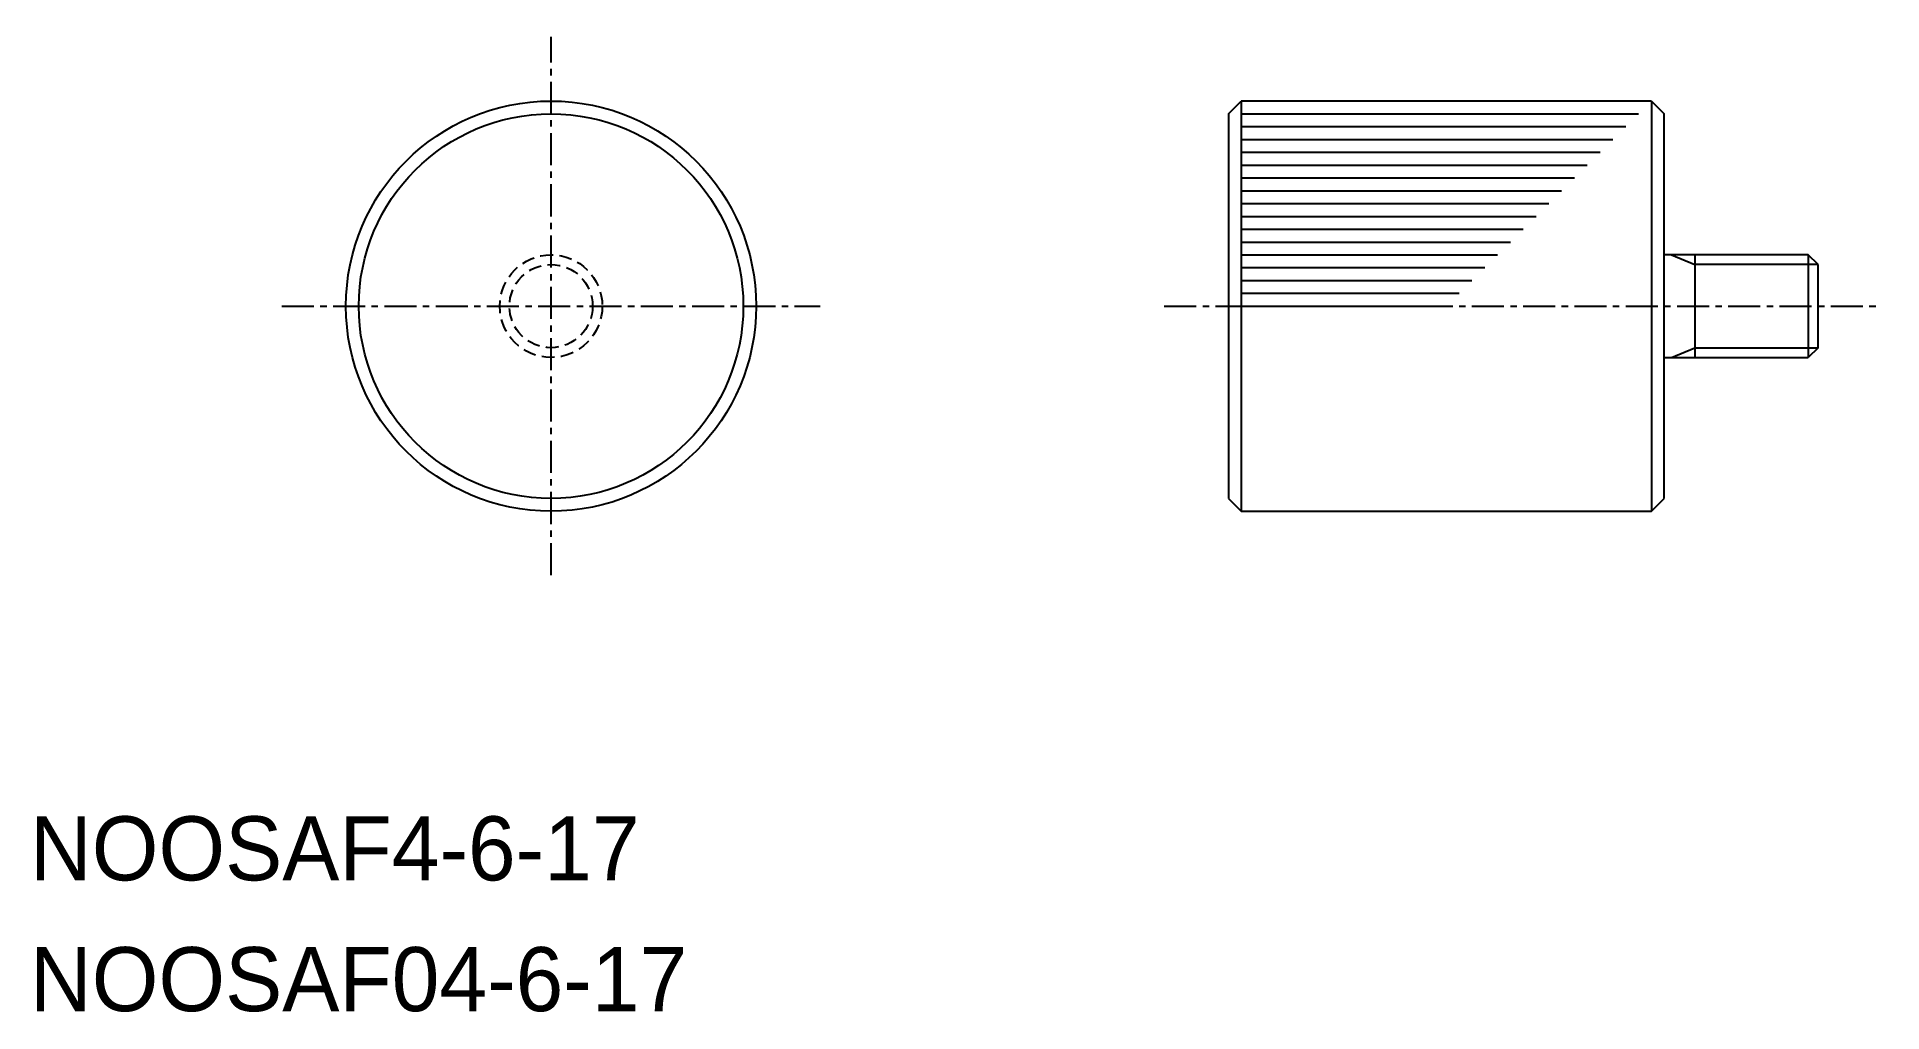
# Model space of a CAD drawing. Extents: x 0.3 to 72.2, y 0 to 38.
import ezdxf

# ---------------------------------------------------------------- set-up
doc = ezdxf.new("R2010")
doc.units = 0
doc.linetypes.add('CENTER', pattern=[2, 1.25, -0.25, 0.25, -0.25])
doc.linetypes.add('DASHED', pattern=[0.75, 0.5, -0.25])
doc.layers.get('0').update_dxf_attribs({"linetype": 'CONTINUOUS'})
doc.layers.add('CENTER', color=1, linetype='CENTER')

msp = doc.modelspace()

# ---------------------------------------------------------------- linework, layer by layer
at = {"color": 7, "linetype": 'CONTINUOUS'}
for p, q in [((46.75, 35), (47.25, 35.5)), ((47.25, 35.5), (47.25, 19.5)), ((63.25, 35.5), (47.25, 35.5)), ((63.25, 35.5), (63.25, 19.5)), ((63.25, 35.5), (63.75, 35)), ((46.75, 35), (46.75, 20)), ((47.25, 35), (62.75, 35)), ((63.75, 20), (63.75, 35)), ((47.25, 34.5), (62.25, 34.5)), ((47.25, 34), (61.75, 34)), ((47.25, 33.5), (61.25, 33.5)), ((47.25, 33), (60.75, 33)), ((47.25, 32.5), (60.25, 32.5)), ((47.25, 32), (59.75, 32)), ((47.25, 31.5), (59.25, 31.5)), ((47.25, 31), (58.75, 31)), ((47.25, 30.5), (58.25, 30.5)), ((47.25, 30), (57.75, 30)), ((47.25, 29.5), (57.25, 29.5)), ((47.25, 29), (56.75, 29)), ((69.371, 29.5), (63.75, 29.5)), ((64.95, 29.5), (64.95, 25.5)), ((69.75, 29.121), (69.371, 29.5)), ((69.371, 29.5), (69.371, 25.5)), ((69.75, 25.879), (69.75, 29.121)), ((47.25, 28.5), (56.25, 28.5)), ((47.25, 28), (55.75, 28)), ((47.25, 27.5), (55.25, 27.5)), ((63.75, 25.5), (69.371, 25.5)), ((69.75, 25.879), (69.371, 25.5)), ((46.75, 20), (47.25, 19.5)), ((47.25, 19.5), (63.25, 19.5)), ((63.25, 19.5), (63.75, 20))]:
    msp.add_line(p, q, dxfattribs=at)
at = {"color": 3, "linetype": 'CONTINUOUS'}
for p, q in [((64.041, 29.5), (64.95, 29.121)), ((69.75, 29.121), (64.95, 29.121)), ((64.041, 25.5), (64.95, 25.879)), ((64.95, 25.879), (69.75, 25.879))]:
    msp.add_line(p, q, dxfattribs=at)
at = {"color": 7, "linetype": 'CONTINUOUS'}
for radius in [8, 7.5]:
    msp.add_circle((20.329, 27.5), radius, dxfattribs=at)
at = {"color": 3, "linetype": 'DASHED'}
for radius in [2, 1.621]:
    msp.add_circle((20.329, 27.5), radius, dxfattribs=at)
at = {"layer": 'CENTER', "color": 1, "linetype": 'CENTER'}
for p, q in [((20.329, 17), (20.329, 38)), ((9.829, 27.5), (30.829, 27.5)), ((44.25, 27.5), (72.25, 27.5))]:
    msp.add_line(p, q, dxfattribs=at)

# ---------------------------------------------------------------- texts
at = {"color": 7, "linetype": 'CONTINUOUS'}
for s, p in [('NOOSAF4-6-17', (0, 5.101)), ('NOOSAF04-6-17', (0, 0))]:
    msp.add_text(s, height=2.5, dxfattribs=at).set_placement(p)

doc.saveas('drawing.dxf')
